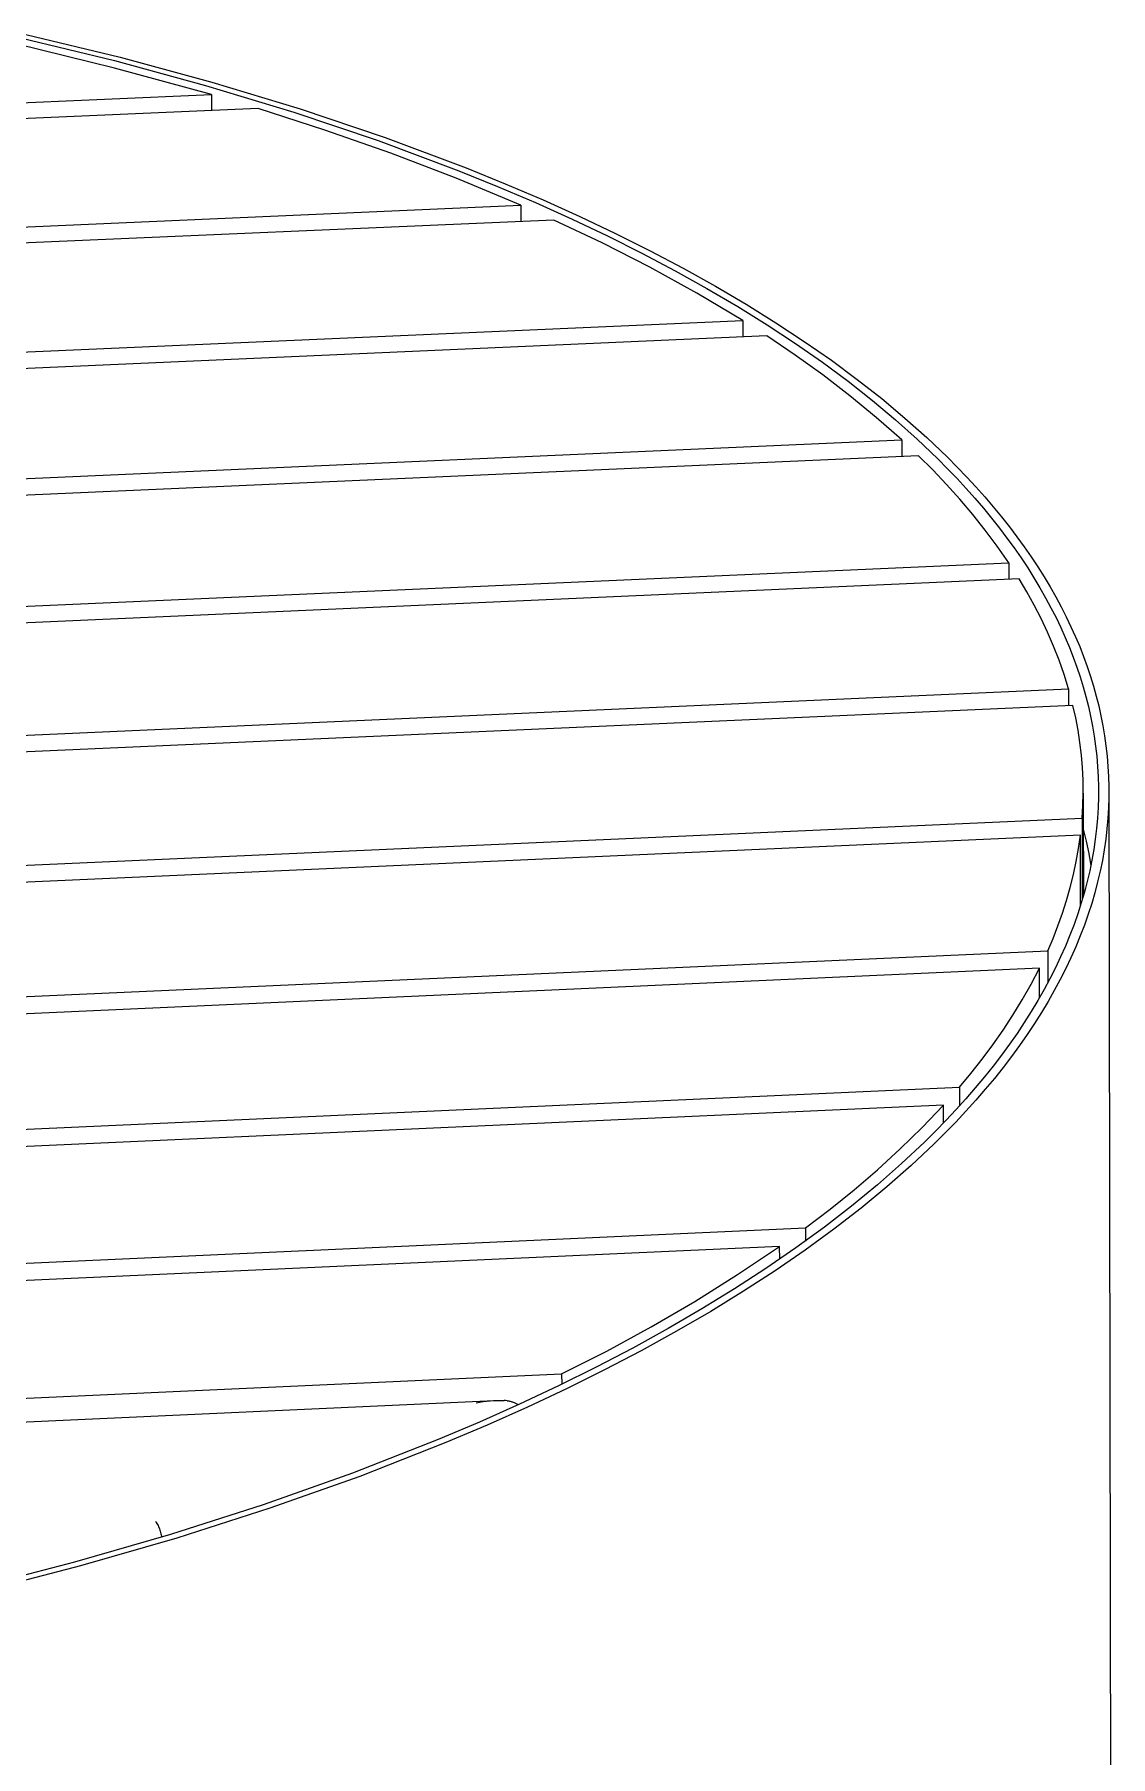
# Model space of a CAD drawing. Header units: millimetres. Extents: x 492 to 7139, y 278 to 5201.
# Drawn here: x 6847.3 to 7139.4, y 2606.5 to 3074 of the extents above; entities that cross this region are included whole.
import ezdxf

# ---------------------------------------------------------------- set-up
doc = ezdxf.new("R2010")
doc.units = ezdxf.units.MM
doc.layers.add('ZANO_R', color=7, linetype='Continuous', lineweight=0)

msp = doc.modelspace()

# ---------------------------------------------------------------- linework, layer by layer
at = {"layer": 'ZANO_R'}
for p, q in [((6843.46, 3073.08), (6868.97, 3066.91)), ((6844.88, 3074.02), (6870.51, 3067.82)), ((6869.02, 3064.9), (6842.55, 3071.37)), ((6870.51, 3067.82), (6895.37, 3061.07)), ((6868.97, 3066.91), (6893.72, 3060.19)), ((6895.3, 3057.7), (6869.02, 3064.9)), ((6337.27, 3033.46), (6895.3, 3057.7)), ((6893.72, 3060.19), (6917.62, 3052.95)), ((6895.3, 3057.7), (6895.33, 3053.32)), ((6895.37, 3061.07), (6919.38, 3053.8)), ((6908.02, 3053.87), (6337.11, 3029.06)), ((6926.09, 3048.06), (6908.02, 3053.87)), ((6919.38, 3053.8), (6942.43, 3046.03)), ((6917.62, 3052.95), (6940.56, 3045.21)), ((6944, 3041.76), (6926.09, 3048.06)), ((6940.56, 3045.21), (6962.46, 3037)), ((6942.43, 3046.03), (6964.43, 3037.78)), ((6961.72, 3034.96), (6944, 3041.76)), ((6979.25, 3027.67), (6961.72, 3034.96)), ((6962.46, 3037), (6972.99, 3032.73)), ((6964.43, 3037.78), (6975.01, 3033.49)), ((6972.99, 3032.73), (6983.23, 3028.35)), ((6975.01, 3033.49), (6985.3, 3029.09)), ((6336.04, 2999.6), (6979.25, 3027.67)), ((6979.25, 3027.67), (6979.27, 3023.25)), ((6983.23, 3028.35), (6993.18, 3023.87)), ((6985.3, 3029.09), (6995.29, 3024.59)), ((6988.25, 3023.64), (6335.88, 2995.16)), ((7001.39, 3017.44), (6988.25, 3023.64)), ((6993.18, 3023.87), (7002.81, 3019.3)), ((6995.29, 3024.59), (7004.97, 3020)), ((7014.32, 3010.81), (7001.39, 3017.44)), ((7002.81, 3019.3), (7012.13, 3014.63)), ((7004.97, 3020), (7014.34, 3015.31)), ((7012.13, 3014.63), (7021.13, 3009.88)), ((7014.34, 3015.31), (7023.38, 3010.54)), ((7027.03, 3003.77), (7014.32, 3010.81)), ((7021.13, 3009.88), (7029.81, 3005.05)), ((7023.38, 3010.54), (7032.1, 3005.68)), ((7039.51, 2996.32), (7027.03, 3003.77)), ((7029.81, 3005.05), (7038.15, 3000.14)), ((7032.1, 3005.68), (7040.48, 3000.75)), ((7038.15, 3000.14), (7046.15, 2995.16)), ((7040.48, 3000.75), (7048.52, 2995.75)), ((6436.56, 2969.89), (7039.51, 2996.32)), ((7039.51, 2996.32), (7039.52, 2991.86)), ((7046.15, 2995.16), (7053.81, 2990.12)), ((7048.52, 2995.75), (7056.22, 2990.69)), ((7046.02, 2992.15), (6453.35, 2966.15)), ((7053.71, 2986.98), (7046.02, 2992.15)), ((7053.81, 2990.12), (7061.13, 2985.02)), ((7056.22, 2990.69), (7063.57, 2985.56)), ((7061.23, 2981.57), (7053.71, 2986.98)), ((7061.13, 2985.02), (7068.1, 2979.86)), ((7063.57, 2985.56), (7070.58, 2980.38)), ((7068.57, 2975.92), (7061.23, 2981.57)), ((7068.1, 2979.86), (7074.72, 2974.65)), ((7070.58, 2980.38), (7077.23, 2975.15)), ((7075.72, 2970.04), (7068.57, 2975.92)), ((7074.72, 2974.65), (7080.99, 2969.41)), ((7077.23, 2975.15), (7083.53, 2969.88)), ((7082.68, 2963.92), (7075.72, 2970.04)), ((7080.99, 2969.41), (7086.9, 2964.12)), ((7083.53, 2969.88), (7089.47, 2964.57)), ((7089.47, 2964.57), (7095.07, 2959.22)), ((6529.1, 2939.54), (7082.68, 2963.92)), ((7087.23, 2959.63), (6536.98, 2935.38)), ((7082.68, 2963.92), (7082.69, 2959.43)), ((7086.9, 2964.12), (7092.47, 2958.8)), ((7091.1, 2955.81), (7087.23, 2959.63)), ((7094.85, 2951.87), (7091.1, 2955.81)), ((7092.47, 2958.8), (7095.12, 2956.13)), ((7095.07, 2959.22), (7097.73, 2956.54)), ((7095.12, 2956.13), (7097.69, 2953.45)), ((7097.73, 2956.54), (7100.31, 2953.85)), ((7098.48, 2947.82), (7094.85, 2951.87)), ((7097.69, 2953.45), (7100.16, 2950.77)), ((7100.16, 2950.77), (7102.55, 2948.08)), ((7100.31, 2953.85), (7102.8, 2951.16)), ((7102.8, 2951.16), (7105.2, 2948.46)), ((7101.98, 2943.67), (7098.48, 2947.82)), ((7102.55, 2948.08), (7104.85, 2945.39)), ((7105.2, 2948.46), (7107.51, 2945.75)), ((7107.51, 2945.75), (7109.74, 2943.05)), ((7105.36, 2939.41), (7101.98, 2943.67)), ((7104.85, 2945.39), (7107.07, 2942.7)), ((7107.07, 2942.7), (7109.2, 2940)), ((7109.74, 2943.05), (7111.88, 2940.34)), ((7108.61, 2935.05), (7105.36, 2939.41)), ((7109.2, 2940), (7111.24, 2937.3)), ((7111.24, 2937.3), (7113.2, 2934.6)), ((7111.88, 2940.34), (7113.94, 2937.62)), ((7113.94, 2937.62), (7115.9, 2934.91)), ((7111.72, 2930.6), (7108.61, 2935.05)), ((7113.2, 2934.6), (7115.07, 2931.9)), ((7115.07, 2931.9), (7116.86, 2929.19)), ((7115.9, 2934.91), (7117.79, 2932.2)), ((7117.79, 2932.2), (7119.58, 2929.48)), ((6574.58, 2906.83), (7111.72, 2930.6)), ((7111.72, 2930.6), (7111.73, 2926.06)), ((7116.86, 2929.19), (7118.57, 2926.49)), ((7119.58, 2929.48), (7121.3, 2926.76)), ((7121.3, 2926.76), (7122.93, 2924.05)), ((7114.55, 2926.18), (6578.28, 2902.44)), ((7116.66, 2922.67), (7114.55, 2926.18)), ((7118.65, 2919.09), (7116.66, 2922.67)), ((7118.57, 2926.49), (7120.19, 2923.79)), ((7120.19, 2923.79), (7121.72, 2921.09)), ((7122.93, 2924.05), (7124.47, 2921.34)), ((7120.52, 2915.45), (7118.65, 2919.09)), ((7121.72, 2921.09), (7123.18, 2918.39)), ((7123.18, 2918.39), (7124.55, 2915.69)), ((7124.47, 2921.34), (7125.93, 2918.62)), ((7125.93, 2918.62), (7127.31, 2915.91)), ((7122.26, 2911.74), (7120.52, 2915.45)), ((7124.55, 2915.69), (7125.84, 2913)), ((7125.84, 2913), (7127.05, 2910.31)), ((7127.31, 2915.91), (7128.61, 2913.21)), ((7128.61, 2913.21), (7129.83, 2910.51)), ((7123.88, 2907.98), (7122.26, 2911.74)), ((7127.05, 2910.31), (7128.18, 2907.62)), ((7129.83, 2910.51), (7130.97, 2907.81)), ((7125.37, 2904.16), (7123.88, 2907.98)), ((7126.72, 2900.29), (7125.37, 2904.16)), ((7128.18, 2907.62), (7129.23, 2904.94)), ((7129.23, 2904.94), (7130.21, 2902.26)), ((7130.97, 2907.81), (7132.02, 2905.11)), ((7132.02, 2905.11), (7133, 2902.42)), ((7127.95, 2896.38), (7126.72, 2900.29)), ((7130.21, 2902.26), (7131.1, 2899.59)), ((7131.1, 2899.59), (7131.92, 2896.93)), ((7133, 2902.42), (7133.9, 2899.74)), ((7133.9, 2899.74), (7134.72, 2897.06)), ((6591.8, 2872.55), (7127.95, 2896.38)), ((7127.95, 2896.38), (7127.95, 2891.8)), ((7131.92, 2896.93), (7132.66, 2894.27)), ((7132.66, 2894.27), (7133.33, 2891.6)), ((7134.72, 2897.06), (7135.47, 2894.39)), ((7135.47, 2894.39), (7136.14, 2891.72)), ((7129.14, 2891.86), (6592.19, 2867.97)), ((7129.89, 2888.52), (7129.14, 2891.86)), ((7133.33, 2891.6), (7133.92, 2888.92)), ((7136.14, 2891.72), (7136.74, 2889.02)), ((7130.53, 2885.16), (7129.89, 2888.52)), ((7131.04, 2881.77), (7130.53, 2885.16)), ((7133.92, 2888.92), (7134.45, 2886.23)), ((7134.45, 2886.23), (7134.91, 2883.51)), ((7136.74, 2889.02), (7137.27, 2886.31)), ((7137.27, 2886.31), (7137.73, 2883.59)), ((7131.44, 2878.38), (7131.04, 2881.77)), ((7134.91, 2883.51), (7135.29, 2880.78)), ((7135.29, 2880.78), (7135.59, 2878.04)), ((7137.73, 2883.59), (7138.11, 2880.84)), ((7138.11, 2880.84), (7138.42, 2878.09)), ((7131.72, 2874.97), (7131.44, 2878.38)), ((7135.59, 2878.04), (7135.82, 2875.28)), ((7138.42, 2878.09), (7138.65, 2875.31)), ((7131.88, 2871.55), (7131.72, 2874.97)), ((7131.92, 2868.13), (7131.88, 2871.55)), ((7135.82, 2875.28), (7135.97, 2872.5)), ((7135.97, 2872.5), (7136.05, 2869.71)), ((7138.65, 2875.31), (7138.81, 2872.53)), ((7138.81, 2872.53), (7138.88, 2869.72)), ((7131.85, 2864.71), (7131.92, 2868.13)), ((7131.93, 2868), (7131.93, 2864.44)), ((7136.04, 2866.91), (7135.96, 2864.1)), ((7136.05, 2869.71), (7136.04, 2866.91)), ((7138.88, 2866.91), (7138.79, 2864.08)), ((7138.88, 2869.72), (7138.88, 2866.91)), ((7138.89, 2868.32), (7139.35, 2556.94)), ((7131.65, 2861.29), (7131.85, 2864.71)), ((7131.93, 2864.44), (7131.97, 2840.24)), ((7135.96, 2864.1), (7135.79, 2861.27)), ((7138.79, 2864.08), (7138.63, 2861.24)), ((7131.2, 2856.64), (6582.91, 2832.14)), ((6585.64, 2836.9), (7131.65, 2861.29)), ((7130.68, 2853.04), (7131.2, 2856.64)), ((7131.23, 2837.66), (7131.2, 2856.64)), ((7131.65, 2861.29), (7131.69, 2839.17)), ((7131.94, 2858.26), (7132.73, 2854.97)), ((7135.54, 2858.43), (7135.21, 2855.57)), ((7135.79, 2861.27), (7135.54, 2858.43)), ((7138.38, 2858.38), (7138.04, 2855.52)), ((7138.63, 2861.24), (7138.38, 2858.38)), ((7130.04, 2849.46), (7130.68, 2853.04)), ((7132.73, 2854.97), (7133.42, 2851.65)), ((7134.79, 2852.71), (7134.29, 2849.83)), ((7135.21, 2855.57), (7134.79, 2852.71)), ((7137.63, 2852.64), (7137.12, 2849.75)), ((7138.04, 2855.52), (7137.63, 2852.64)), ((7129.28, 2845.91), (7130.04, 2849.46)), ((7133.42, 2851.65), (7133.99, 2848.31)), ((7134.29, 2849.83), (7133.7, 2846.95)), ((7137.12, 2849.75), (7136.53, 2846.85)), ((7128.4, 2842.38), (7129.28, 2845.91)), ((7133.02, 2844.05), (7132.26, 2841.15)), ((7133.7, 2846.95), (7133.02, 2844.05)), ((7135.85, 2843.94), (7135.09, 2841.02)), ((7136.53, 2846.85), (7135.85, 2843.94)), ((7126.3, 2835.42), (7127.41, 2838.88)), ((7127.41, 2838.88), (7128.4, 2842.38)), ((7131.41, 2838.23), (7130.46, 2835.31)), ((7132.26, 2841.15), (7131.41, 2838.23)), ((7131.97, 2840.24), (7131.97, 2840.14)), ((7134.23, 2838.09), (7133.28, 2835.16)), ((7135.09, 2841.02), (7134.23, 2838.09)), ((7125.08, 2831.99), (7126.3, 2835.42)), ((7130.46, 2835.31), (7129.43, 2832.38)), ((7133.28, 2835.16), (7132.25, 2832.22)), ((7122.3, 2825.27), (7123.74, 2828.61)), ((7123.74, 2828.61), (7125.08, 2831.99)), ((7128.31, 2829.45), (7127.09, 2826.51)), ((7129.43, 2832.38), (7128.31, 2829.45)), ((7131.12, 2829.27), (7129.9, 2826.31)), ((7132.25, 2832.22), (7131.12, 2829.27)), ((6551.8, 2799.66), (7122.3, 2825.27)), ((7122.3, 2825.27), (7122.31, 2816.58)), ((7127.09, 2826.51), (7125.78, 2823.56)), ((7129.9, 2826.31), (7128.58, 2823.35)), ((7120.05, 2820.5), (6542.98, 2794.58)), ((7117.78, 2816.19), (7120.05, 2820.5)), ((7120.06, 2812.52), (7120.05, 2820.5)), ((7124.38, 2820.61), (7122.88, 2817.65)), ((7125.78, 2823.56), (7124.38, 2820.61)), ((7127.18, 2820.39), (7125.67, 2817.42)), ((7128.58, 2823.35), (7127.18, 2820.39)), ((7115.37, 2811.95), (7117.78, 2816.19)), ((7121.29, 2814.69), (7119.6, 2811.73)), ((7122.88, 2817.65), (7121.29, 2814.69)), ((7125.67, 2817.42), (7124.07, 2814.44)), ((7112.84, 2807.79), (7115.37, 2811.95)), ((7119.6, 2811.73), (7117.82, 2808.77)), ((7122.38, 2811.47), (7120.59, 2808.49)), ((7124.07, 2814.44), (7122.38, 2811.47)), ((7110.18, 2803.71), (7112.84, 2807.79)), ((7115.94, 2805.8), (7113.97, 2802.83)), ((7117.82, 2808.77), (7115.94, 2805.8)), ((7118.71, 2805.51), (7116.72, 2802.53)), ((7120.59, 2808.49), (7118.71, 2805.51)), ((7107.4, 2799.71), (7110.18, 2803.71)), ((7113.97, 2802.83), (7111.9, 2799.87)), ((7116.72, 2802.53), (7114.64, 2799.55)), ((7104.49, 2795.79), (7107.4, 2799.71)), ((7109.73, 2796.9), (7107.46, 2793.94)), ((7111.9, 2799.87), (7109.73, 2796.9)), ((7112.46, 2796.57), (7110.19, 2793.59)), ((7114.64, 2799.55), (7112.46, 2796.57)), ((7098.33, 2788.25), (7101.47, 2791.97)), ((7101.47, 2791.97), (7104.49, 2795.79)), ((7107.46, 2793.94), (7105.1, 2790.98)), ((7110.19, 2793.59), (7107.81, 2790.61)), ((6463.02, 2759.6), (7098.33, 2788.25)), ((7098.33, 2788.25), (7098.34, 2783.13)), ((7102.63, 2788.02), (7100.07, 2785.07)), ((7105.1, 2790.98), (7102.63, 2788.02)), ((7105.34, 2787.64), (7102.77, 2784.67)), ((7107.81, 2790.61), (7105.34, 2787.64)), ((7093.98, 2783.34), (6442.86, 2753.95)), ((7088.2, 2777.3), (7093.98, 2783.34)), ((7094, 2778.48), (7093.98, 2783.34)), ((7097.41, 2782.12), (7094.66, 2779.17)), ((7100.07, 2785.07), (7097.41, 2782.12)), ((7102.77, 2784.67), (7100.1, 2781.71)), ((7082.23, 2771.46), (7088.2, 2777.3)), ((7094.66, 2779.17), (7091.8, 2776.23)), ((7097.33, 2778.75), (7094.46, 2775.8)), ((7100.1, 2781.71), (7097.33, 2778.75)), ((7088.85, 2773.3), (7082.64, 2767.47)), ((7091.49, 2772.85), (7085.26, 2766.99)), ((7091.8, 2776.23), (7088.85, 2773.3)), ((7094.46, 2775.8), (7091.49, 2772.85)), ((7076.07, 2765.8), (7082.23, 2771.46)), ((7069.74, 2760.35), (7076.07, 2765.8)), ((7082.64, 2767.47), (7076.05, 2761.67)), ((7085.26, 2766.99), (7078.64, 2761.16)), ((7063.23, 2755.1), (7069.74, 2760.35)), ((7076.05, 2761.67), (7069.07, 2755.91)), ((7078.64, 2761.16), (7071.63, 2755.38)), ((7056.57, 2750.06), (7063.23, 2755.1)), ((7069.07, 2755.91), (7061.7, 2750.2)), ((7071.63, 2755.38), (7064.22, 2749.64)), ((6060.94, 2704.94), (7056.57, 2750.06)), ((7061.7, 2750.2), (7053.95, 2744.56)), ((7064.22, 2749.64), (7056.44, 2743.97)), ((7056.57, 2750.06), (7056.58, 2746.44)), ((7049.53, 2744.98), (6069.82, 2700.56)), ((7038.13, 2737.34), (7049.53, 2744.98)), ((7053.95, 2744.56), (7045.82, 2738.97)), ((7049.54, 2741.49), (7049.53, 2744.98)), ((7056.44, 2743.97), (7048.27, 2738.35)), ((7026.5, 2730.05), (7038.13, 2737.34)), ((7045.82, 2738.97), (7037.32, 2733.46)), ((7048.27, 2738.35), (7039.73, 2732.81)), ((7037.32, 2733.46), (7028.45, 2728.02)), ((7039.73, 2732.81), (7030.82, 2727.35)), ((7014.66, 2723.13), (7026.5, 2730.05)), ((7028.45, 2728.02), (7019.23, 2722.66)), ((7030.82, 2727.35), (7021.56, 2721.96)), ((7002.6, 2716.57), (7014.66, 2723.13)), ((7019.23, 2722.66), (7009.65, 2717.39)), ((7021.56, 2721.96), (7011.94, 2716.67)), ((6990.35, 2710.39), (7002.6, 2716.57)), ((7009.65, 2717.39), (6999.73, 2712.21)), ((7011.94, 2716.67), (7001.97, 2711.46)), ((6999.73, 2712.21), (6989.48, 2707.13)), ((6141.35, 2671.73), (6990.35, 2710.39)), ((6989.48, 2707.13), (6978.91, 2702.16)), ((6990.35, 2710.39), (6990.37, 2707.56)), ((7001.97, 2711.46), (6991.67, 2706.36)), ((6161.97, 2666.26), (6972.12, 2703.18)), ((6967.16, 2702.52), (6968.09, 2702.71)), ((6968.09, 2702.71), (6969.04, 2702.87)), ((6969.04, 2702.87), (6969.98, 2703)), ((6969.98, 2703), (6970.93, 2703.1)), ((6970.93, 2703.1), (6971.89, 2703.16)), ((6971.89, 2703.16), (6972.84, 2703.19)), ((6972.84, 2703.19), (6973.8, 2703.19)), ((6973.8, 2703.19), (6974.75, 2703.16)), ((6975.15, 2703.12), (6974.75, 2703.16)), ((6975.56, 2703.07), (6975.15, 2703.12)), ((6975.56, 2703.07), (6975.77, 2703.05)), ((6975.77, 2703.05), (6975.98, 2703.02)), ((6975.98, 2703.02), (6976.2, 2702.98)), ((6976.2, 2702.98), (6976.41, 2702.94)), ((6976.41, 2702.94), (6976.62, 2702.89)), ((6976.62, 2702.89), (6976.82, 2702.83)), ((6976.82, 2702.83), (6977.03, 2702.76)), ((6977.03, 2702.76), (6977.23, 2702.69)), ((6977.23, 2702.69), (6977.43, 2702.61)), ((6977.43, 2702.61), (6977.63, 2702.53)), ((6977.63, 2702.53), (6977.82, 2702.44)), ((6977.82, 2702.44), (6978.02, 2702.34)), ((6978.02, 2702.34), (6978.2, 2702.23)), ((6991.67, 2706.36), (6981.05, 2701.37)), ((6978.91, 2702.16), (6968.03, 2697.3)), ((6981.05, 2701.37), (6970.12, 2696.48)), ((6978.2, 2702.23), (6978.39, 2702.12)), ((6978.39, 2702.12), (6978.57, 2702.01)), ((6968.03, 2697.3), (6956.84, 2692.55)), ((6970.12, 2696.48), (6958.88, 2691.71)), ((6956.84, 2692.55), (6933.63, 2683.43)), ((6958.88, 2691.71), (6935.56, 2682.54)), ((6933.63, 2683.43), (6909.37, 2674.81)), ((6935.56, 2682.54), (6911.19, 2673.88)), ((6909.37, 2674.81), (6884.18, 2666.74)), ((6880.14, 2670.35), (6880.32, 2670.07)), ((6880.32, 2670.07), (6880.49, 2669.78)), ((6880.49, 2669.78), (6880.65, 2669.49)), ((6911.19, 2673.88), (6885.87, 2665.77)), ((6884.18, 2666.74), (6858.17, 2659.24)), ((6885.87, 2665.77), (6859.74, 2658.23)), ((6880.65, 2669.49), (6880.81, 2669.19)), ((6880.81, 2669.19), (6880.95, 2668.89)), ((6880.95, 2668.89), (6881.08, 2668.59)), ((6881.08, 2668.59), (6881.21, 2668.27)), ((6881.21, 2668.27), (6881.32, 2667.96)), ((6881.32, 2667.96), (6881.42, 2667.64)), ((6881.42, 2667.64), (6881.51, 2667.32)), ((6881.51, 2667.32), (6881.58, 2666.99)), ((6881.58, 2666.99), (6881.65, 2666.67)), ((6881.65, 2666.67), (6881.71, 2666.34)), ((6881.71, 2666.34), (6881.75, 2666.01)), ((6858.17, 2659.24), (6831.47, 2652.33)), ((6859.74, 2658.23), (6832.91, 2651.29)), ((6847.26, 2656.34), (6847.26, 2656.33))]:
    msp.add_line(p, q, dxfattribs=at)

doc.saveas('drawing.dxf')
